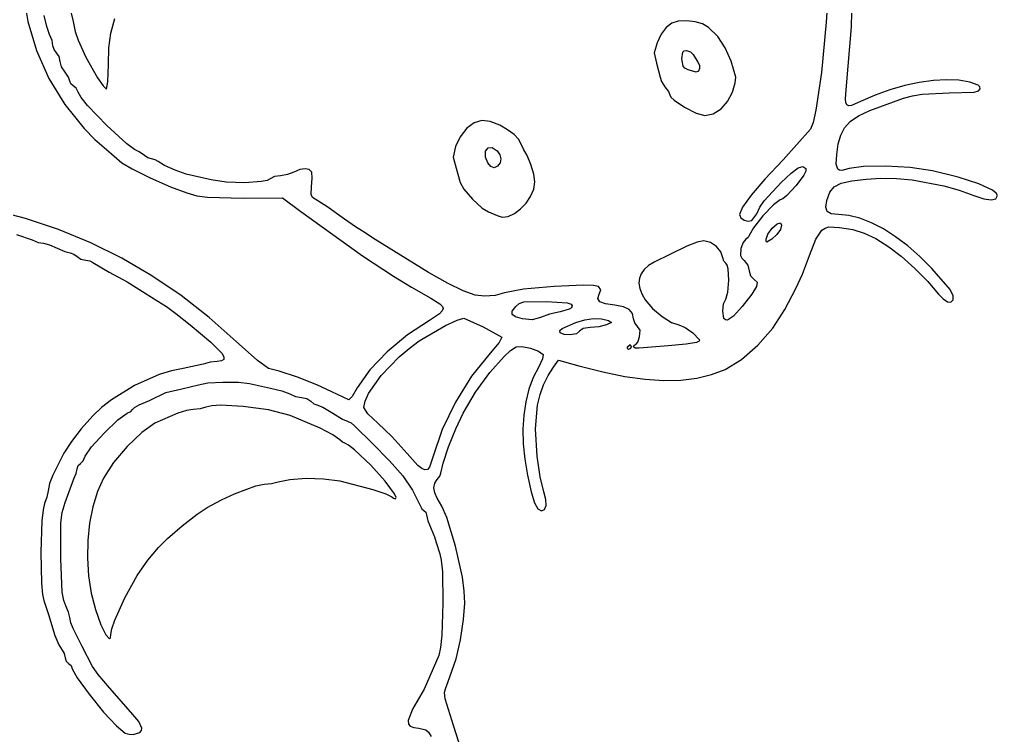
# Model space of a CAD drawing. Extents: x 20 to 360, y 14 to 367.
# Drawn here: x 216.6 to 359.8, y 109.6 to 214.4 of the extents above; entities that cross this region are included whole.
import ezdxf

# ---------------------------------------------------------------- set-up
doc = ezdxf.new("R2010")
doc.units = 0

msp = doc.modelspace()

# ---------------------------------------------------------------- linework, layer by layer
at = {"layer": 'Layer 1'}
for p, q in [((335.280211, 222.355973), (334.774746, 214.03372)), ((338.486081, 213.364544), (338.66688, 222.673474)), ((217.11281, 218.551483), (217.839313, 214.163669)), ((223.943474, 216.358747), (224.507919, 214.136246)), ((220.640108, 213.409193), (220.266315, 215.051264)), ((217.839313, 214.163669), (219.128055, 209.894091)), ((221.050695, 212.266523), (220.640108, 213.409193)), ((224.507919, 214.136246), (224.81219, 212.672217)), ((230.033305, 212.442912), (230.596096, 214.613599)), ((312.158921, 213.909145), (311.326585, 213.280759)), ((313.090475, 214.206802), (312.158921, 213.909145)), ((314.375359, 214.261923), (313.090475, 214.206802)), ((313.090475, 214.206802), (313.090475, 214.206802)), ((315.590789, 214.118607), (314.375359, 214.261923)), ((316.667313, 213.790083), (315.590789, 214.118607)), ((317.535478, 213.289579), (316.667313, 213.790083)), ((334.774746, 214.03372), (334.067537, 206.683811)), ((337.749657, 204.717073), (338.486081, 213.364544)), ((221.403473, 211.358119), (221.050695, 212.266523)), ((224.81219, 212.672217), (225.248753, 211.419855)), ((229.741712, 210.298683), (230.033305, 212.442912)), ((310.600083, 212.321644), (309.986029, 211.0318)), ((311.326585, 213.280759), (310.600083, 212.321644)), ((318.872727, 211.965559), (317.535478, 213.289579)), ((319.978465, 210.317424), (318.872727, 211.965559)), ((221.544584, 210.608466), (221.403473, 211.358119)), ((221.703334, 210.052841), (221.544584, 210.608466)), ((225.248753, 211.419855), (226.377643, 208.950409)), ((309.986029, 211.0318), (309.580334, 209.545722)), ((219.128055, 209.894091), (220.952578, 205.813028)), ((222.073751, 209.550132), (221.703334, 210.052841)), ((222.444168, 209.012146), (222.073751, 209.550132)), ((229.658478, 207.856798), (229.741712, 210.298683)), ((309.580334, 209.545722), (309.915473, 208.033187)), ((313.619642, 208.668187), (313.760753, 209.669195)), ((313.760753, 209.669195), (313.97683, 209.853852)), ((313.97683, 209.853852), (314.325198, 209.90291)), ((314.325198, 209.90291), (314.907282, 209.722111)), ((314.907282, 209.722111), (315.277699, 209.303187)), ((315.277699, 209.303187), (315.983255, 208.209576)), ((315.277699, 209.303187), (315.277699, 209.303187)), ((320.859308, 208.33856), (319.978465, 210.317424)), ((222.602918, 208.315409), (222.444168, 209.012146)), ((222.810175, 207.534888), (222.602918, 208.315409)), ((226.377643, 208.950409), (228.062158, 205.903289)), ((229.570283, 205.316796), (229.658478, 207.856798)), ((309.915473, 208.033187), (310.44464, 205.987074)), ((313.800441, 207.596624), (313.619642, 208.668187)), ((315.983255, 208.209576), (316.197677, 207.784588)), ((316.197677, 207.784588), (316.21697, 207.296763)), ((321.521869, 206.022352), (320.859308, 208.33856)), ((223.308474, 206.727908), (222.810175, 207.534888)), ((223.806773, 206.009123), (223.308474, 206.727908)), ((314.081009, 207.303928), (313.800441, 207.596624)), ((314.536865, 207.080686), (314.081009, 207.303928)), ((315.73631, 206.727908), (314.536865, 207.080686)), ((316.057669, 206.894926), (315.73631, 206.727908)), ((316.21697, 207.296763), (316.057669, 206.894926)), ((334.067537, 206.683811), (333.261108, 201.172757)), ((220.952578, 205.813028), (223.286425, 201.990761)), ((224.01403, 205.422629), (223.806773, 206.009123)), ((224.155141, 205.034574), (224.01403, 205.422629)), ((224.507919, 204.752351), (224.155141, 205.034574)), ((228.062158, 205.903289), (228.877957, 204.728649)), ((229.376256, 204.258462), (229.570283, 205.316796)), ((310.44464, 205.987074), (310.651897, 205.352074)), ((310.651897, 205.352074), (311.150196, 204.61124)), ((321.02798, 203.799851), (321.407216, 205.162456)), ((321.407216, 205.162456), (321.521869, 206.022352)), ((346.252434, 204.782324), (344.084227, 204.155385)), ((348.385914, 205.241831), (346.252434, 204.782324)), ((350.446634, 205.527705), (348.385914, 205.241831)), ((352.396559, 205.633745), (350.446634, 205.527705)), ((354.197656, 205.55375), (352.396559, 205.633745)), ((355.811891, 205.281518), (354.197656, 205.55375)), ((357.015746, 204.827317), (355.811891, 205.281518)), ((357.255525, 204.582026), (357.015746, 204.827317)), ((224.926843, 204.395163), (224.507919, 204.752351)), ((225.213475, 203.799851), (224.926843, 204.395163)), ((225.65493, 203.020294), (225.213475, 203.799851)), ((228.877957, 204.728649), (229.376256, 204.258462)), ((311.150196, 204.61124), (311.648495, 203.918913)), ((311.648495, 203.918913), (311.855752, 203.411795)), ((311.855752, 203.411795), (312.029316, 203.078861)), ((320.330141, 202.431733), (321.02798, 203.799851)), ((337.603034, 202.850657), (337.749657, 204.717073)), ((341.919328, 203.367215), (339.79577, 202.424016)), ((344.084227, 204.155385), (341.919328, 203.367215)), ((347.405301, 203.292181), (348.804838, 203.530857)), ((348.804838, 203.530857), (352.778, 203.694017)), ((352.778, 203.694017), (356.411613, 203.821899)), ((356.411613, 203.821899), (357.074175, 203.996635)), ((357.074175, 203.996635), (357.293558, 204.29374)), ((357.293558, 204.29374), (357.255525, 204.582026)), ((223.286425, 201.990761), (226.103137, 198.49757)), ((226.608602, 201.843035), (225.65493, 203.020294)), ((312.029316, 203.078861), (312.496816, 202.640093)), ((312.496816, 202.640093), (313.994469, 201.630266)), ((319.361104, 201.348044), (320.330141, 202.431733)), ((337.646718, 202.292414), (337.603034, 202.850657)), ((337.793754, 201.956586), (337.646718, 202.292414)), ((338.063161, 201.822502), (337.793754, 201.956586)), ((339.79577, 202.424016), (338.473955, 201.869493)), ((341.150106, 201.136928), (346.075218, 202.917906)), ((346.075218, 202.917906), (347.405301, 203.292181)), ((229.415943, 198.913875), (226.608602, 201.843035)), ((313.994469, 201.630266), (315.710403, 200.752731)), ((315.710403, 200.752731), (317.006311, 200.377904)), ((317.006311, 200.377904), (318.220088, 200.63477)), ((318.220088, 200.63477), (319.361104, 201.348044)), ((333.261108, 201.172757), (332.852726, 199.377585)), ((338.473955, 201.869493), (338.063161, 201.822502)), ((339.501352, 200.340077), (341.150106, 201.136928)), ((283.214037, 199.32398), (282.151844, 198.543458)), ((284.325839, 199.654709), (283.214037, 199.32398)), ((285.550089, 199.535647), (284.325839, 199.654709)), ((286.949625, 198.966792), (285.550089, 199.535647)), ((332.852726, 199.377585), (332.457987, 198.367069)), ((337.444904, 198.604988), (338.292053, 199.518008)), ((338.292053, 199.518008), (339.501352, 200.340077)), ((226.103137, 198.49757), (227.684299, 196.89634)), ((232.362191, 196.249299), (229.415943, 198.913875)), ((282.151844, 198.543458), (281.159656, 197.282277)), ((282.151844, 198.543458), (282.151844, 198.543458)), ((288.078515, 198.311397), (286.949625, 198.966792)), ((289.048654, 197.586548), (288.078515, 198.311397)), ((332.457987, 198.367069), (328.436318, 193.886789)), ((336.882595, 197.535285), (337.444904, 198.604988)), ((227.684299, 196.89634), (229.376256, 195.403734)), ((233.489495, 195.40277), (232.362191, 196.249299)), ((281.159656, 197.282277), (280.45851, 195.862346)), ((289.727752, 196.908002), (289.048654, 197.586548)), ((289.983516, 196.391513), (289.727752, 196.908002)), ((290.442127, 195.47429), (289.983516, 196.391513)), ((336.303267, 194.6629), (336.527819, 196.243167)), ((336.527819, 196.243167), (336.882595, 197.535285)), ((229.376256, 195.403734), (231.634035, 193.463455)), ((234.174036, 195.086234), (233.489495, 195.40277)), ((234.950148, 194.557067), (234.174036, 195.086234)), ((280.45851, 195.862346), (280.154239, 194.314532)), ((284.865479, 195.14797), (285.243062, 195.650679)), ((284.868235, 194.274845), (284.865479, 195.14797)), ((285.243062, 195.650679), (285.865384, 195.703596)), ((285.865384, 195.703596), (286.596847, 195.227345)), ((286.596847, 195.227345), (286.994274, 194.656286)), ((286.596847, 195.227345), (286.596847, 195.227345)), ((290.998855, 194.536121), (290.442127, 195.47429)), ((231.634035, 193.463455), (233.116805, 192.571037)), ((235.435218, 194.18665), (234.950148, 194.557067)), ((235.973204, 194.0279), (235.435218, 194.18665)), ((236.506781, 193.913247), (235.973204, 194.0279)), ((236.960983, 193.639844), (236.506781, 193.913247)), ((237.879859, 193.091385), (236.960983, 193.639844)), ((280.154239, 194.314532), (280.564343, 192.687344)), ((285.198413, 193.440855), (284.868235, 194.274845)), ((285.631117, 192.921059), (285.198413, 193.440855)), ((287.008605, 193.46125), (286.632125, 192.969566)), ((286.994274, 194.656286), (287.130424, 194.045539)), ((287.130424, 194.045539), (287.008605, 193.46125)), ((291.535739, 193.207691), (290.998855, 194.536121)), ((328.436318, 193.886789), (325.792137, 191.082755)), ((336.242082, 193.286515), (336.303267, 194.6629)), ((233.116805, 192.571037), (235.770357, 191.271822)), ((239.443658, 192.400711), (237.879859, 193.091385)), ((241.053759, 191.809257), (239.443658, 192.400711)), ((256.822384, 192.087621), (255.874293, 191.730433)), ((257.681729, 192.464652), (256.822384, 192.087621)), ((258.458392, 192.59033), (257.681729, 192.464652)), ((259.06969, 192.464652), (258.458392, 192.59033)), ((259.432941, 192.087621), (259.06969, 192.464652)), ((259.507907, 191.227725), (259.432941, 192.087621)), ((280.564343, 192.687344), (281.164066, 190.605953)), ((286.123353, 192.751836), (285.631117, 192.921059)), ((286.632125, 192.969566), (286.123353, 192.751836)), ((291.940331, 191.813116), (291.535739, 193.207691)), ((328.154096, 190.570676), (329.609856, 191.966905)), ((329.609856, 191.966905), (330.64559, 192.74467)), ((330.64559, 192.74467), (331.34398, 192.946966)), ((331.34398, 192.946966), (331.787709, 192.616788)), ((331.761526, 192.259118), (331.465799, 191.667043)), ((331.787709, 192.616788), (331.761526, 192.259118)), ((336.475247, 192.541823), (336.242082, 193.286515)), ((336.723914, 192.380523), (336.475247, 192.541823)), ((337.072213, 192.346141), (336.723914, 192.380523)), ((338.102435, 192.616788), (337.072213, 192.346141)), ((340.203118, 192.94421), (338.102435, 192.616788)), ((343.451432, 192.987205), (340.203118, 192.94421)), ((347.076777, 192.765616), (343.451432, 192.987205)), ((350.308554, 192.299288), (347.076777, 192.765616)), ((354.073908, 191.38427), (350.308554, 192.299288)), ((235.770357, 191.271822), (238.72818, 189.965992)), ((242.111541, 191.558454), (241.053759, 191.809257)), ((244.722099, 190.994009), (242.111541, 191.558454)), ((246.925859, 190.634065), (244.722099, 190.994009)), ((249.625713, 190.548627), (246.925859, 190.634065)), ((252.034525, 190.721157), (249.625713, 190.548627)), ((252.883811, 190.898993), (252.034525, 190.721157)), ((253.36516, 191.13512), (252.883811, 190.898993)), ((253.986931, 191.439391), (253.36516, 191.13512)), ((254.846827, 191.558454), (253.986931, 191.439391)), ((255.874293, 191.730433), (254.846827, 191.558454)), ((259.397663, 189.970953), (259.507907, 191.227725)), ((281.164066, 190.605953), (281.710321, 189.600536)), ((291.927309, 189.606255), (292.100184, 190.676509)), ((292.100184, 190.676509), (291.940331, 191.813116)), ((325.792137, 191.082755), (323.792878, 188.73182)), ((325.68465, 187.898382), (328.154096, 190.570676)), ((331.465799, 191.667043), (330.350139, 190.125293)), ((335.950489, 189.957724), (336.970238, 190.465393)), ((336.970238, 190.465393), (338.525769, 190.81762)), ((338.525769, 190.81762), (340.592138, 191.091299)), ((340.592138, 191.091299), (342.773436, 191.201266)), ((342.773436, 191.201266), (345.035763, 191.152484)), ((345.035763, 191.152484), (347.345219, 190.949912)), ((347.345219, 190.949912), (351.969918, 190.103245)), ((357.095121, 190.403106), (354.073908, 191.38427)), ((238.72818, 189.965992), (241.123763, 189.05373)), ((241.123763, 189.05373), (242.612045, 188.65024)), ((259.349156, 188.833244), (259.397663, 189.970953)), ((281.710321, 189.600536), (282.967644, 188.145327)), ((291.477862, 188.55047), (291.927309, 189.606255)), ((330.350139, 190.125293), (329.009582, 188.682762)), ((334.856878, 187.960118), (335.301157, 189.165627)), ((335.301157, 189.165627), (335.950489, 189.957724)), ((351.969918, 190.103245), (354.217362, 189.469071)), ((354.217362, 189.469071), (356.376336, 188.700952)), ((359.104302, 189.46163), (357.095121, 190.403106)), ((359.645664, 189.038847), (359.104302, 189.46163)), ((359.83356, 188.665674), (359.645664, 189.038847)), ((242.612045, 188.65024), (244.166473, 188.41873)), ((244.166473, 188.41873), (249.378768, 188.312896)), ((249.378768, 188.312896), (255.164327, 188.348174)), ((255.164327, 188.348174), (257.84544, 186.33734)), ((259.538775, 188.383452), (259.349156, 188.833244)), ((261.655443, 187.078173), (259.538775, 188.383452)), ((282.967644, 188.145327), (284.363873, 186.835639)), ((290.81592, 187.566619), (291.477862, 188.55047)), ((323.792878, 188.73182), (322.527838, 186.956355)), ((325.048547, 186.969033), (325.68465, 187.898382)), ((328.012984, 188.030674), (327.024655, 187.304172)), ((328.432735, 188.214711), (328.012984, 188.030674)), ((329.009582, 188.682762), (328.432735, 188.214711)), ((334.699781, 186.970686), (334.856878, 187.960118)), ((356.376336, 188.700952), (357.824379, 188.204307)), ((357.824379, 188.204307), (358.911927, 188.035084)), ((358.911927, 188.035084), (359.595986, 188.189975)), ((359.595986, 188.189975), (359.83356, 188.665674)), ((217.532492, 185.297954), (212.548745, 186.584284)), ((257.84544, 186.33734), (266.876557, 179.846224)), ((264.230722, 185.20845), (261.655443, 187.078173)), ((284.363873, 186.835639), (285.326846, 186.266784)), ((285.326846, 186.266784), (286.561569, 185.737617)), ((289.110873, 186.044575), (290.005565, 186.712166)), ((290.005565, 186.712166), (290.81592, 187.566619)), ((322.527838, 186.956355), (322.086314, 185.878728)), ((324.591038, 186.019839), (325.048547, 186.969033)), ((327.024655, 187.304172), (325.503851, 185.6847)), ((334.896565, 186.341749), (334.699781, 186.970686)), ((335.496839, 186.010469), (334.896565, 186.341749)), ((222.375266, 183.688749), (217.532492, 185.297954)), ((265.818223, 184.07956), (264.230722, 185.20845)), ((286.561569, 185.737617), (287.324796, 185.499836)), ((287.324796, 185.499836), (288.195924, 185.621311)), ((288.195924, 185.621311), (289.110873, 186.044575)), ((322.086314, 185.878728), (322.278137, 185.414053)), ((322.278137, 185.414053), (322.747773, 185.071749)), ((322.747773, 185.071749), (323.336471, 184.921267)), ((323.336471, 184.921267), (323.885482, 185.032061)), ((323.885482, 185.032061), (324.591038, 186.019839)), ((325.503851, 185.6847), (324.108724, 183.932937)), ((336.550212, 185.914006), (335.496839, 186.010469)), ((338.064401, 185.774135), (336.550212, 185.914006)), ((339.681117, 185.363893), (338.064401, 185.774135)), ((341.377207, 184.697335), (339.681117, 185.363893)), ((227.074999, 181.757909), (222.375266, 183.688749)), ((266.841279, 183.44456), (265.818223, 184.07956)), ((268.711003, 182.245115), (266.841279, 183.44456)), ((324.108724, 183.932937), (323.497426, 182.80956)), ((326.23807, 183.022329), (326.866456, 183.876713)), ((326.866456, 183.876713), (327.574217, 184.53266)), ((328.048262, 183.691505), (327.536734, 182.95949)), ((327.574217, 184.53266), (328.08354, 184.679283)), ((328.211422, 184.317686), (328.048262, 183.691505)), ((328.048262, 183.691505), (328.048262, 183.691505)), ((328.08354, 184.679283), (328.211422, 184.317686)), ((333.258904, 182.282597), (334.111634, 183.585671)), ((334.111634, 183.585671), (334.596497, 183.912266)), ((334.596497, 183.912266), (335.169417, 184.068536)), ((335.169417, 184.068536), (336.726601, 184.009005)), ((336.726601, 184.009005), (338.63987, 183.697017)), ((338.63987, 183.697017), (340.338166, 183.179977)), ((343.129522, 183.788519), (341.377207, 184.697335)), ((344.914909, 182.651499), (343.129522, 183.788519)), ((216.213226, 182.981539), (218.475415, 182.174559)), ((218.475415, 182.174559), (219.388228, 181.821781)), ((276.507396, 177.412056), (268.711003, 182.245115)), ((316.8652, 182.033448), (315.877972, 181.841074)), ((317.801164, 181.801386), (316.8652, 182.033448)), ((323.003537, 182.280393), (322.580203, 181.808552)), ((323.356315, 182.518518), (323.003537, 182.280393)), ((323.497426, 182.80956), (323.356315, 182.518518)), ((325.966872, 182.280393), (326.23807, 183.022329)), ((325.985062, 181.943049), (325.966872, 182.280393)), ((326.085935, 181.830601), (325.985062, 181.943049)), ((326.813539, 182.280393), (326.085935, 181.830601)), ((327.536734, 182.95949), (326.813539, 182.280393)), ((332.316876, 179.881502), (333.258904, 182.282597)), ((340.338166, 183.179977), (342.029847, 182.371894)), ((342.029847, 182.371894), (343.923272, 181.186781)), ((346.710218, 181.300331), (344.914909, 182.651499)), ((219.388228, 181.821781), (220.16875, 181.68067)), ((220.16875, 181.68067), (221.024236, 181.473413)), ((221.024236, 181.473413), (222.144307, 180.975114)), ((222.144307, 180.975114), (223.255557, 180.476815)), ((223.255557, 180.476815), (224.049308, 180.269558)), ((231.629625, 179.506676), (227.074999, 181.757909)), ((314.338427, 181.261746), (309.562695, 178.929002)), ((315.877972, 181.841074), (314.338427, 181.261746)), ((318.690826, 181.208829), (317.801164, 181.801386)), ((319.355592, 180.41122), (318.690826, 181.208829)), ((322.262703, 180.939836), (322.205377, 179.885912)), ((322.580203, 181.808552), (322.262703, 180.939836)), ((343.923272, 181.186781), (345.753308, 179.783386)), ((348.492299, 179.749073), (346.710218, 181.300331)), ((224.049308, 180.269558), (224.587294, 180.110808)), ((224.587294, 180.110808), (225.072364, 179.740391)), ((225.072364, 179.740391), (225.627989, 179.369974)), ((225.627989, 179.369974), (226.342365, 179.211224)), ((226.342365, 179.211224), (226.959726, 179.11862)), ((226.959726, 179.11862), (227.365421, 178.893724)), ((236.037076, 176.936288), (231.629625, 179.506676)), ((266.876557, 179.846224), (271.392115, 176.882889)), ((319.616868, 179.564002), (319.355592, 180.41122)), ((319.753569, 179.065703), (319.616868, 179.564002)), ((320.075479, 178.752613), (319.753569, 179.065703)), ((322.205377, 179.885912), (322.396648, 179.525968)), ((322.396648, 179.525968), (322.756592, 179.175946)), ((322.756592, 179.175946), (323.27253, 178.483619)), ((331.271771, 177.160702), (332.316876, 179.881502)), ((345.753308, 179.783386), (347.742094, 178.002959)), ((350.237998, 178.011779), (348.492299, 179.749073)), ((227.365421, 178.893724), (229.764311, 177.447334)), ((308.108588, 177.855785), (307.661415, 177.23422)), ((308.742624, 178.421952), (308.108588, 177.855785)), ((309.562695, 178.929002), (308.742624, 178.421952)), ((320.259172, 178.49926), (320.075479, 178.752613)), ((320.387467, 177.936262), (320.259172, 178.49926)), ((320.481174, 176.269937), (320.387467, 177.936262)), ((323.27253, 178.483619), (323.497426, 177.659001)), ((323.497426, 177.659001), (323.691454, 176.904938)), ((347.742094, 178.002959), (349.638276, 176.077012)), ((352.901472, 174.894103), (350.237998, 178.011779)), ((229.764311, 177.447334), (232.418966, 176.058271)), ((240.295286, 174.047987), (236.037076, 176.936288)), ((271.392115, 176.882889), (274.03795, 175.26011)), ((279.399074, 175.779907), (276.507396, 177.412056)), ((307.40193, 176.560979), (307.330961, 175.839783)), ((307.661415, 177.23422), (307.40193, 176.560979)), ((320.363214, 174.530852), (320.481174, 176.269937)), ((323.691454, 176.904938), (324.202982, 176.389)), ((324.202982, 176.389), (324.63734, 175.98992)), ((330.306041, 175.048444), (331.271771, 177.160702)), ((232.418966, 176.058271), (235.020704, 174.378165)), ((274.03795, 175.26011), (276.860174, 173.672609)), ((281.622677, 174.700075), (279.399074, 175.779907)), ((283.343573, 174.103109), (281.622677, 174.700075)), ((290.454805, 174.954186), (287.655181, 174.413443)), ((294.944457, 175.379173), (290.454805, 174.954186)), ((299.229056, 175.55942), (294.944457, 175.379173)), ((300.702248, 175.517459), (299.229056, 175.55942)), ((301.413523, 175.365944), (300.702248, 175.517459)), ((301.757482, 174.867645), (301.413523, 175.365944)), ((301.519357, 174.237054), (301.757482, 174.867645)), ((307.330961, 175.839783), (307.449334, 175.074351)), ((307.449334, 175.074351), (307.757877, 174.268405)), ((324.55576, 175.339485), (323.865638, 174.22603)), ((324.63734, 175.98992), (324.55576, 175.339485)), ((328.683263, 171.979275), (330.306041, 175.048444)), ((349.638276, 176.077012), (351.190499, 174.237054)), ((353.353469, 174.0083), (352.901472, 174.894103)), ((235.020704, 174.378165), (236.890427, 173.213998)), ((244.402187, 170.843013), (240.295286, 174.047987)), ((276.860174, 173.672609), (278.187502, 172.817123)), ((284.727124, 173.919554), (283.343573, 174.103109)), ((286.310215, 174.060665), (284.727124, 173.919554)), ((287.655181, 174.413443), (286.310215, 174.060665)), ((301.3121, 173.606464), (301.519357, 174.237054)), ((301.607551, 173.134623), (301.3121, 173.606464)), ((307.757877, 174.268405), (308.257416, 173.425665)), ((308.257416, 173.425665), (309.346067, 172.152357)), ((319.735931, 172.799484), (320.040202, 173.49622)), ((320.040202, 173.49622), (320.363214, 174.530852)), ((323.865638, 174.22603), (322.47437, 172.437886)), ((351.190499, 174.237054), (351.878967, 173.529293)), ((351.878967, 173.529293), (352.517826, 173.125803)), ((353.031008, 173.066272), (353.342445, 173.390387)), ((353.342445, 173.390387), (353.353469, 174.0083)), ((236.890427, 173.213998), (238.173657, 172.446706)), ((238.173657, 172.446706), (239.536262, 171.41483)), ((278.187502, 172.817123), (278.561777, 172.432374)), ((278.69462, 172.120386), (278.549099, 171.79572)), ((278.561777, 172.432374), (278.69462, 172.120386)), ((288.787929, 171.75934), (289.313238, 172.437886)), ((289.313238, 172.437886), (289.804922, 172.870591)), ((289.804922, 172.870591), (290.495044, 173.094935)), ((290.495044, 173.094935), (293.793518, 173.143442)), ((293.793518, 173.143442), (296.831819, 172.958234)), ((297.13609, 172.032192), (295.804353, 171.661775)), ((296.831819, 172.958234), (297.410044, 172.776333)), ((297.461307, 172.257088), (297.13609, 172.032192)), ((297.410044, 172.776333), (297.568243, 172.508442)), ((297.568243, 172.508442), (297.461307, 172.257088)), ((297.568243, 172.508442), (297.568243, 172.508442)), ((302.43217, 172.808303), (301.607551, 173.134623)), ((303.812414, 172.614275), (302.43217, 172.808303)), ((305.060917, 172.399853), (303.812414, 172.614275)), ((305.915852, 172.010143), (305.060917, 172.399853)), ((306.406986, 171.428611), (305.915852, 172.010143)), ((309.346067, 172.152357), (310.722453, 170.965038)), ((319.616868, 171.73233), (319.735931, 172.799484)), ((322.47437, 172.437886), (321.194447, 171.027877)), ((326.924885, 169.262884), (328.683263, 171.979275)), ((352.517826, 173.125803), (353.031008, 173.066272)), ((239.536262, 171.41483), (241.617652, 169.721496)), ((248.355712, 167.322605), (244.402187, 170.843013)), ((276.683785, 170.391774), (273.437677, 168.272901)), ((278.138995, 171.375143), (276.683785, 170.391774)), ((278.549099, 171.79572), (278.138995, 171.375143)), ((279.038579, 169.65094), (280.70325, 170.439179)), ((280.70325, 170.439179), (281.693233, 170.744552)), ((281.693233, 170.744552), (284.515457, 169.474551)), ((288.762022, 171.269309), (288.787929, 171.75934)), ((289.258667, 170.904956), (288.762022, 171.269309)), ((290.301016, 170.603441), (289.258667, 170.904956)), ((291.729767, 170.45792), (290.301016, 170.603441)), ((292.946851, 170.815108), (291.729767, 170.45792)), ((294.24331, 171.304587), (292.946851, 170.815108)), ((295.804353, 171.661775), (294.24331, 171.304587)), ((298.09741, 170.109552), (299.412059, 170.486032)), ((299.412059, 170.486032), (300.703557, 170.660767)), ((300.703557, 170.660767), (301.882608, 170.63045)), ((301.882608, 170.63045), (302.859913, 170.391774)), ((302.859913, 170.391774), (303.314115, 170.096322)), ((302.859913, 170.391774), (302.859913, 170.391774)), ((306.564082, 170.638719), (306.406986, 171.428611)), ((306.727242, 170.021357), (306.564082, 170.638719)), ((310.722453, 170.965038), (312.092224, 170.081991)), ((319.78554, 170.681713), (319.616868, 171.73233)), ((320.000101, 170.461089), (319.78554, 170.681713)), ((320.304785, 170.444691), (320.000101, 170.461089)), ((321.194447, 171.027877), (320.304785, 170.444691)), ((241.617652, 169.721496), (244.660914, 167.222284)), ((275.16684, 167.393161), (279.038579, 169.65094)), ((284.515457, 169.474551), (287.267125, 167.957606)), ((284.515457, 169.474551), (284.515457, 169.474551)), ((295.770729, 168.899082), (296.090985, 169.218787)), ((296.090985, 169.218787), (298.09741, 170.109552)), ((299.173383, 169.201148), (298.661855, 168.804273)), ((300.214078, 169.33344), (299.173383, 169.201148)), ((301.46203, 169.448093), (300.214078, 169.33344)), ((302.577691, 169.721496), (301.46203, 169.448093)), ((303.314115, 170.096322), (302.577691, 169.721496)), ((307.128527, 169.509829), (306.727242, 170.021357)), ((307.525402, 168.949794), (307.128527, 169.509829)), ((312.092224, 170.081991), (313.161031, 169.721496)), ((313.161031, 169.721496), (314.095892, 169.364308)), ((314.095892, 169.364308), (315.242421, 168.557328)), ((324.749788, 166.758161), (326.924885, 169.262884)), ((273.437677, 168.272901), (270.452844, 165.796841)), ((287.267125, 167.957606), (286.87025, 167.159446)), ((295.804353, 168.592606), (295.770729, 168.899082)), ((296.3699, 168.318101), (295.804353, 168.592606)), ((297.286021, 168.275106), (296.3699, 168.318101)), ((298.175683, 168.443778), (297.286021, 168.275106)), ((298.661855, 168.804273), (298.175683, 168.443778)), ((307.190263, 167.190314), (307.446027, 167.992884)), ((307.446027, 167.992884), (307.525402, 168.949794)), ((315.242421, 168.557328), (316.22138, 167.56514)), ((316.22138, 167.56514), (316.155234, 167.35182)), ((244.660914, 167.222284), (246.278732, 165.576354)), ((251.486617, 164.509201), (248.355712, 167.322605)), ((272.217285, 165.053251), (273.673666, 166.301961)), ((273.673666, 166.301961), (275.16684, 167.393161)), ((286.87025, 167.159446), (285.573791, 165.593993)), ((288.558279, 165.979086), (289.383793, 166.546494)), ((289.383793, 166.546494), (290.179749, 166.583425)), ((290.179749, 166.583425), (291.438725, 166.312778)), ((291.438725, 166.312778), (292.658014, 165.876767)), ((305.646859, 166.268681), (305.682137, 166.511216)), ((305.823248, 166.158438), (305.646859, 166.268681)), ((305.682137, 166.511216), (306.070193, 166.863994)), ((306.096651, 166.268681), (305.823248, 166.158438)), ((306.070193, 166.863994), (306.211304, 166.511216)), ((306.211304, 166.511216), (306.096651, 166.268681)), ((306.211304, 166.511216), (306.211304, 166.511216)), ((306.564082, 166.546494), (306.656686, 166.77139)), ((306.797797, 166.348056), (306.564082, 166.546494)), ((306.656686, 166.77139), (306.881582, 166.863994)), ((307.375471, 166.334827), (306.797797, 166.348056)), ((306.881582, 166.863994), (307.190263, 167.190314)), ((311.608807, 166.687605), (307.375471, 166.334827)), ((314.259052, 166.908091), (311.608807, 166.687605)), ((315.771588, 167.181494), (314.259052, 166.908091)), ((316.155234, 167.35182), (315.771588, 167.181494)), ((322.363024, 164.67677), (324.749788, 166.758161)), ((246.553788, 164.671258), (246.213619, 164.461383)), ((246.278732, 165.576354), (246.578937, 165.03823)), ((246.578937, 165.03823), (246.553788, 164.671258)), ((270.452844, 165.796841), (267.937647, 163.148801)), ((269.614996, 162.326387), (272.217285, 165.053251)), ((285.573791, 165.593993), (282.84803, 162.235436)), ((285.525284, 162.776179), (287.614942, 165.129318)), ((287.614942, 165.129318), (288.558279, 165.979086)), ((292.658014, 165.876767), (293.334907, 165.417604)), ((293.237893, 164.756145), (292.664629, 163.618436)), ((293.334907, 165.417604), (293.237893, 164.756145)), ((319.969646, 163.230381), (322.363024, 164.67677)), ((240.594596, 163.336214), (238.896094, 163.000041)), ((243.522653, 164.006492), (240.594596, 163.336214)), ((244.54571, 164.279895), (243.522653, 164.006492)), ((245.568766, 164.394548), (244.54571, 164.279895)), ((246.213619, 164.461383), (245.568766, 164.394548)), ((253.082937, 163.336214), (251.486617, 164.509201)), ((254.682014, 162.970758), (253.082937, 163.336214)), ((292.664629, 163.618436), (291.862679, 162.030522)), ((294.027647, 162.309919), (294.816575, 163.547881)), ((294.816575, 163.547881), (295.557408, 164.570937)), ((295.557408, 164.570937), (298.520744, 163.759548)), ((298.520744, 163.759548), (302.036741, 162.861411)), ((317.970042, 162.473217), (319.969646, 163.230381)), ((237.113669, 162.45923), (233.490529, 160.871178)), ((238.896094, 163.000041), (237.113669, 162.45923)), ((257.329502, 162.079442), (254.682014, 162.970758)), ((260.182043, 160.969845), (257.329502, 162.079442)), ((267.937647, 163.148801), (266.100445, 160.51399)), ((267.760156, 159.698742), (269.614996, 162.326387)), ((282.84803, 162.235436), (280.46292, 158.43701)), ((283.415782, 159.874029), (285.525284, 162.776179)), ((291.862679, 162.030522), (291.229815, 160.31445)), ((293.380107, 160.973153), (294.027647, 162.309919)), ((302.036741, 162.861411), (305.270379, 162.203466)), ((305.270379, 162.203466), (308.243567, 161.784473)), ((313.496239, 161.658383), (315.819544, 161.948804)), ((315.819544, 161.948804), (317.970042, 162.473217)), ((233.490529, 160.871178), (230.112128, 158.787031)), ((238.063414, 159.817253), (240.418207, 160.372879)), ((240.418207, 160.372879), (242.852375, 160.937324)), ((242.852375, 160.937324), (244.218839, 161.233326)), ((244.218839, 161.233326), (246.428662, 161.373886)), ((246.428662, 161.373886), (248.711246, 161.349082)), ((248.711246, 161.349082), (250.295991, 161.14899)), ((250.295991, 161.14899), (253.400437, 160.478712)), ((253.400437, 160.478712), (255.076133, 160.095066)), ((262.396276, 159.949545), (260.182043, 160.969845)), ((266.100445, 160.51399), (265.337563, 159.261628)), ((292.873126, 159.531379), (293.380107, 160.973153)), ((308.243567, 161.784473), (310.978217, 161.603192)), ((310.978217, 161.603192), (313.496239, 161.658383)), ((235.655704, 158.679544), (238.063414, 159.817253)), ((255.076133, 160.095066), (256.222661, 159.632045)), ((256.222661, 159.632045), (257.029641, 159.261628)), ((257.029641, 159.261628), (257.915996, 159.102878)), ((257.915996, 159.102878), (258.709746, 158.944128)), ((258.709746, 158.944128), (259.29183, 158.573711)), ((264.865722, 158.7501), (262.396276, 159.949545)), ((265.337563, 159.261628), (264.865722, 158.7501)), ((267.238086, 158.574056), (267.760156, 159.698742)), ((281.5874, 156.809821), (283.415782, 159.874029)), ((291.229815, 160.31445), (290.766449, 158.477662)), ((292.505879, 157.978398), (292.873126, 159.531379)), ((228.635629, 157.626102), (227.365421, 156.421765)), ((230.112128, 158.787031), (228.635629, 157.626102)), ((233.186258, 157.338988), (233.46848, 157.647669)), ((233.46848, 157.647669), (234.174036, 158.009266)), ((234.174036, 158.009266), (235.655704, 158.679544)), ((243.945987, 157.691766), (243.10373, 157.46687)), ((244.787624, 157.891995), (243.945987, 157.691766)), ((243.945987, 157.691766), (243.945987, 157.691766)), ((246.048875, 157.970681), (244.787624, 157.891995)), ((249.391997, 157.806419), (246.048875, 157.970681)), ((253.098922, 157.284969), (249.391997, 157.806419)), ((259.29183, 158.573711), (259.732802, 158.203294)), ((259.732802, 158.203294), (260.173775, 158.044544)), ((260.173775, 158.044544), (261.046901, 157.678537)), ((261.046901, 157.678537), (262.50211, 156.809821)), ((267.052946, 157.656488), (267.238086, 158.574056)), ((267.652669, 156.717217), (267.052946, 157.656488)), ((280.46292, 158.43701), (278.534216, 154.407072)), ((290.766449, 158.477662), (290.472995, 156.527599)), ((292.187276, 154.514008), (292.505879, 157.978398)), ((227.365421, 156.421765), (225.685867, 154.509047)), ((231.044234, 155.818184), (232.410146, 156.809821)), ((232.410146, 156.809821), (232.956952, 157.047946)), ((232.956952, 157.047946), (233.186258, 157.338988)), ((239.840533, 156.82746), (236.467093, 155.328153)), ((241.105573, 157.223233), (239.840533, 156.82746)), ((242.076264, 157.374266), (241.105573, 157.223233)), ((243.10373, 157.46687), (242.076264, 157.374266)), ((256.293217, 156.492321), (253.098922, 157.284969)), ((260.663254, 154.618188), (256.293217, 156.492321)), ((262.50211, 156.809821), (263.9485, 155.941105)), ((269.099058, 155.328153), (267.652669, 156.717217)), ((280.514734, 154.504637), (281.5874, 156.809821)), ((290.472995, 156.527599), (290.349868, 154.471702)), ((229.049936, 153.903812), (231.044234, 155.818184)), ((236.467093, 155.328153), (234.573117, 153.977124)), ((263.9485, 155.941105), (264.759889, 155.575098)), ((264.759889, 155.575098), (265.192042, 155.394299)), ((265.192042, 155.394299), (265.677112, 154.975375)), ((265.677112, 154.975375), (268.322947, 152.364818)), ((271.211317, 153.334958), (269.099058, 155.328153)), ((225.685867, 154.509047), (224.247745, 152.65586)), ((227.201159, 151.863763), (229.049936, 153.903812)), ((234.573117, 153.977124), (232.427785, 151.928255)), ((262.529119, 153.629858), (260.663254, 154.618188)), ((263.525166, 152.929263), (262.529119, 153.629858)), ((273.40295, 150.918428), (271.211317, 153.334958)), ((278.534216, 154.407072), (277.177675, 150.353984)), ((279.461912, 151.86211), (280.514734, 154.504637)), ((290.349868, 154.471702), (290.397479, 152.317414)), ((292.417684, 150.530373), (292.187276, 154.514008)), ((224.247745, 152.65586), (223.133739, 150.974652)), ((226.271809, 150.495095), (227.201159, 151.863763)), ((232.427785, 151.928255), (230.414746, 149.568501)), ((263.922041, 152.558846), (263.525166, 152.929263)), ((264.266, 152.400096), (263.922041, 152.558846)), ((264.830445, 152.122283), (264.266, 152.400096)), ((265.71239, 151.447595), (264.830445, 152.122283)), ((268.322947, 152.364818), (270.841451, 149.855133)), ((278.660445, 149.497395), (279.461912, 151.86211)), ((290.397479, 152.317414), (290.616243, 150.072175)), ((223.133739, 150.974652), (222.426529, 149.577872)), ((225.985177, 149.820407), (226.271809, 150.495095)), ((268.072695, 149.197533), (265.71239, 151.447595)), ((274.975017, 149.168319), (273.40295, 150.918428)), ((277.177675, 150.353984), (276.677171, 148.909247)), ((292.898344, 147.509711), (292.417684, 150.530373)), ((222.426529, 149.577872), (221.544584, 147.743426)), ((225.072364, 148.660649), (225.213475, 149.12808)), ((225.213475, 149.12808), (225.566253, 149.436761)), ((225.566253, 149.436761), (225.985177, 149.820407)), ((230.414746, 149.568501), (228.917644, 147.284815)), ((270.175031, 146.861481), (268.072695, 149.197533)), ((270.841451, 149.855133), (272.75472, 147.633183)), ((275.546076, 148.702748), (274.975017, 149.168319)), ((278.341842, 148.025649), (278.660445, 149.497395)), ((290.616243, 150.072175), (291.006572, 147.743426)), ((221.544584, 147.743426), (221.046285, 146.530752)), ((224.578475, 147.178982), (224.931253, 147.985961)), ((224.931253, 147.985961), (225.072364, 148.660649)), ((272.75472, 147.633183), (274.171896, 145.563369)), ((276.004688, 148.506309), (275.546076, 148.702748)), ((276.374002, 148.576107), (276.004688, 148.506309)), ((276.677171, 148.909247), (276.374002, 148.576107)), ((277.812675, 147.108426), (278.183092, 147.567037)), ((278.183092, 147.567037), (278.341842, 148.025649)), ((291.006572, 147.743426), (291.569363, 145.320283)), ((293.405463, 145.309258), (292.898344, 147.509711)), ((221.046285, 146.530752), (220.839028, 145.450369)), ((223.308474, 143.757035), (224.578475, 147.178982)), ((228.917644, 147.284815), (228.038524, 145.324279)), ((249.943213, 145.697314), (251.26613, 146.182384)), ((251.26613, 146.182384), (252.483215, 146.40287)), ((252.483215, 146.40287), (253.545958, 146.513113)), ((253.545958, 146.513113), (254.529327, 146.755648)), ((254.529327, 146.755648), (256.242505, 147.124962)), ((256.242505, 147.124962), (258.603913, 147.275996)), ((258.603913, 147.275996), (261.176987, 147.202133)), ((261.176987, 147.202133), (263.525166, 146.896759)), ((263.525166, 146.896759), (268.384683, 145.653217)), ((271.536534, 145.028138), (270.175031, 146.861481)), ((277.309966, 145.895752), (277.435644, 146.57981)), ((277.435644, 146.57981), (277.812675, 147.108426)), ((220.839028, 145.450369), (220.667049, 144.502279)), ((228.038524, 145.324279), (227.361562, 143.109908)), ((246.203766, 144.109813), (248.144045, 144.991758)), ((248.144045, 144.991758), (249.943213, 145.697314)), ((268.384683, 145.653217), (270.301811, 145.011602)), ((270.301811, 145.011602), (271.180449, 144.568424)), ((271.788577, 144.483951), (271.536534, 145.028138)), ((274.171896, 145.563369), (275.202118, 143.51009)), ((277.435644, 145.138933), (277.309966, 145.895752)), ((277.812675, 144.392035), (277.435644, 145.138933)), ((291.569363, 145.320283), (292.069316, 143.704118)), ((293.717451, 144.159422), (293.405463, 145.309258)), ((220.309861, 143.580646), (220.086825, 142.683267)), ((220.667049, 144.502279), (220.309861, 143.580646)), ((222.891755, 142.25828), (223.308474, 143.757035)), ((244.122376, 142.980923), (246.203766, 144.109813)), ((271.180449, 144.568424), (271.387706, 144.361167)), ((271.387706, 144.361167), (271.674338, 144.286202)), ((271.674338, 144.286202), (271.788577, 144.483951)), ((275.202118, 143.51009), (275.568125, 142.804534)), ((278.493426, 143.182737), (277.812675, 144.392035)), ((292.069316, 143.704118), (292.549425, 142.80233)), ((293.534447, 142.719647), (293.758241, 143.280785)), ((293.758241, 143.280785), (293.717451, 144.159422)), ((220.086825, 142.683267), (219.921254, 141.031825)), ((222.673474, 140.762832), (222.891755, 142.25828)), ((227.361562, 143.109908), (226.89048, 140.705367)), ((240.453485, 140.30863), (242.651733, 142.021808)), ((242.651733, 142.021808), (244.122376, 142.980923)), ((275.568125, 142.804534), (275.907674, 142.522312)), ((275.907674, 142.522312), (276.13257, 142.341513)), ((276.13257, 142.341513), (276.225174, 141.922589)), ((276.225174, 141.922589), (276.44566, 141.058283)), ((279.190714, 141.517446), (278.493426, 143.182737)), ((292.549425, 142.80233), (293.052685, 142.522312)), ((293.052685, 142.522312), (293.534447, 142.719647)), ((219.921254, 141.031825), (219.767465, 136.472169)), ((222.673474, 135.466752), (222.673474, 140.762832)), ((226.89048, 140.705367), (226.628997, 138.174323)), ((276.44566, 141.058283), (276.93073, 139.876477)), ((280.502607, 137.323246), (279.190714, 141.517446)), ((238.308154, 138.476389), (240.453485, 140.30863)), ((276.93073, 139.876477), (277.4158, 138.716719)), ((226.628997, 138.174323), (226.580834, 135.58044)), ((236.99626, 137.160086), (238.308154, 138.476389)), ((277.4158, 138.716719), (277.636286, 137.90092)), ((277.636286, 137.90092), (278.165453, 136.242864)), ((219.767465, 136.472169), (219.858415, 131.912514)), ((235.408759, 135.290363), (236.99626, 137.160086)), ((278.165453, 136.242864), (278.402476, 135.277616)), ((281.483771, 132.818161), (280.502607, 137.323246)), ((222.911599, 130.624874), (222.673474, 135.466752)), ((226.580834, 135.58044), (226.749713, 132.987384)), ((233.851024, 133.056286), (235.408759, 135.290363)), ((278.402476, 135.277616), (278.560123, 133.594273)), ((278.560123, 133.594273), (278.650523, 128.997685)), ((219.858415, 131.912514), (219.998769, 130.261072)), ((226.749713, 132.987384), (227.139354, 130.45882)), ((232.075007, 129.773797), (233.851024, 133.056286)), ((281.767647, 130.764263), (281.483771, 132.818161)), ((223.119958, 129.374717), (222.911599, 130.624874)), ((227.139354, 130.45882), (227.753477, 128.058414)), ((281.869622, 129.010915), (281.767647, 130.764263)), ((219.998769, 130.261072), (220.204028, 129.363693)), ((220.204028, 129.363693), (220.874306, 127.352858)), ((223.414307, 128.587581), (223.119958, 129.374717)), ((230.616491, 126.524381), (232.075007, 129.773797)), ((278.650523, 128.997685), (278.463109, 124.30188)), ((281.675594, 126.627458), (281.869622, 129.010915)), ((223.833231, 127.661539), (223.414307, 128.587581)), ((224.01403, 126.894247), (223.833231, 127.661539)), ((227.753477, 128.058414), (228.537857, 125.838117)), ((220.874306, 127.352858), (221.826806, 124.26605)), ((224.155141, 126.140184), (224.01403, 126.894247)), ((224.507919, 125.306746), (224.155141, 126.140184)), ((230.173727, 125.250039), (230.616491, 126.524381)), ((281.190524, 123.648689), (281.675594, 126.627458)), ((225.813198, 122.660911), (224.507919, 125.306746)), ((228.537857, 125.838117), (229.266012, 124.345426)), ((230.011256, 124.389523), (230.173727, 125.250039)), ((221.826806, 124.26605), (222.402276, 122.917777)), ((229.266012, 124.345426), (229.802345, 123.792005)), ((229.802345, 123.792005), (229.956203, 123.933667)), ((229.956203, 123.933667), (230.011256, 124.389523)), ((278.463109, 124.30188), (278.273491, 122.494512)), ((280.559934, 120.855128), (281.190524, 123.648689)), ((222.402276, 122.917777), (222.88514, 122.131744)), ((222.88514, 122.131744), (223.176182, 121.606986)), ((227.347782, 119.728443), (225.813198, 122.660911)), ((278.273491, 122.494512), (278.024342, 121.355632)), ((223.176182, 121.606986), (223.308474, 121.002854)), ((223.308474, 121.002854), (223.467224, 120.500145)), ((223.467224, 120.500145), (223.837641, 120.156187)), ((278.024342, 121.355632), (275.872396, 116.41674)), ((279.929343, 119.027297), (280.559934, 120.855128)), ((223.837641, 120.156187), (224.208058, 119.847506)), ((224.208058, 119.847506), (224.366808, 119.380075)), ((224.366808, 119.380075), (225.087798, 118.063772)), ((228.141533, 118.568686), (227.347782, 119.728443)), ((279.400176, 117.54563), (279.929343, 119.027297)), ((225.087798, 118.063772), (226.827435, 115.675906)), ((229.799589, 116.593129), (228.141533, 118.568686)), ((279.01212, 116.452018), (279.400176, 117.54563)), ((232.939313, 113.030071), (229.799589, 116.593129)), ((275.872396, 116.41674), (274.198354, 113.494746)), ((278.866599, 115.941592), (279.01212, 116.452018)), ((226.827435, 115.675906), (228.950717, 113.049915)), ((278.985662, 115.014447), (278.866599, 115.941592)), ((280.176288, 111.089792), (278.985662, 115.014447)), ((274.198354, 113.494746), (273.539651, 111.799758)), ((228.950717, 113.049915), (230.822645, 111.019237)), ((234.090803, 111.669671), (232.939313, 113.030071)), ((273.539651, 111.799758), (273.577616, 111.303871)), ((230.822645, 111.019237), (232.136743, 109.978542)), ((234.531224, 110.692917), (234.090803, 111.669671)), ((234.263885, 110.073351), (234.485818, 110.340139)), ((234.485818, 110.340139), (234.531224, 110.692917)), ((273.577616, 111.303871), (273.853293, 110.98451)), ((273.853293, 110.98451), (274.361307, 110.798268)), ((274.361307, 110.798268), (275.096284, 110.701736)), ((275.096284, 110.701736), (276.141389, 110.466367)), ((276.141389, 110.466367), (276.542399, 110.113245)), ((281.917578, 105.745205), (280.176288, 111.089792)), ((232.136743, 109.978542), (232.687959, 109.798845)), ((232.687959, 109.798845), (233.292091, 109.784514)), ((233.292091, 109.784514), (234.263885, 110.073351)), ((276.542399, 110.113245), (276.921911, 109.480243))]:
    msp.add_line(p, q, dxfattribs=at)

doc.saveas('drawing.dxf')
